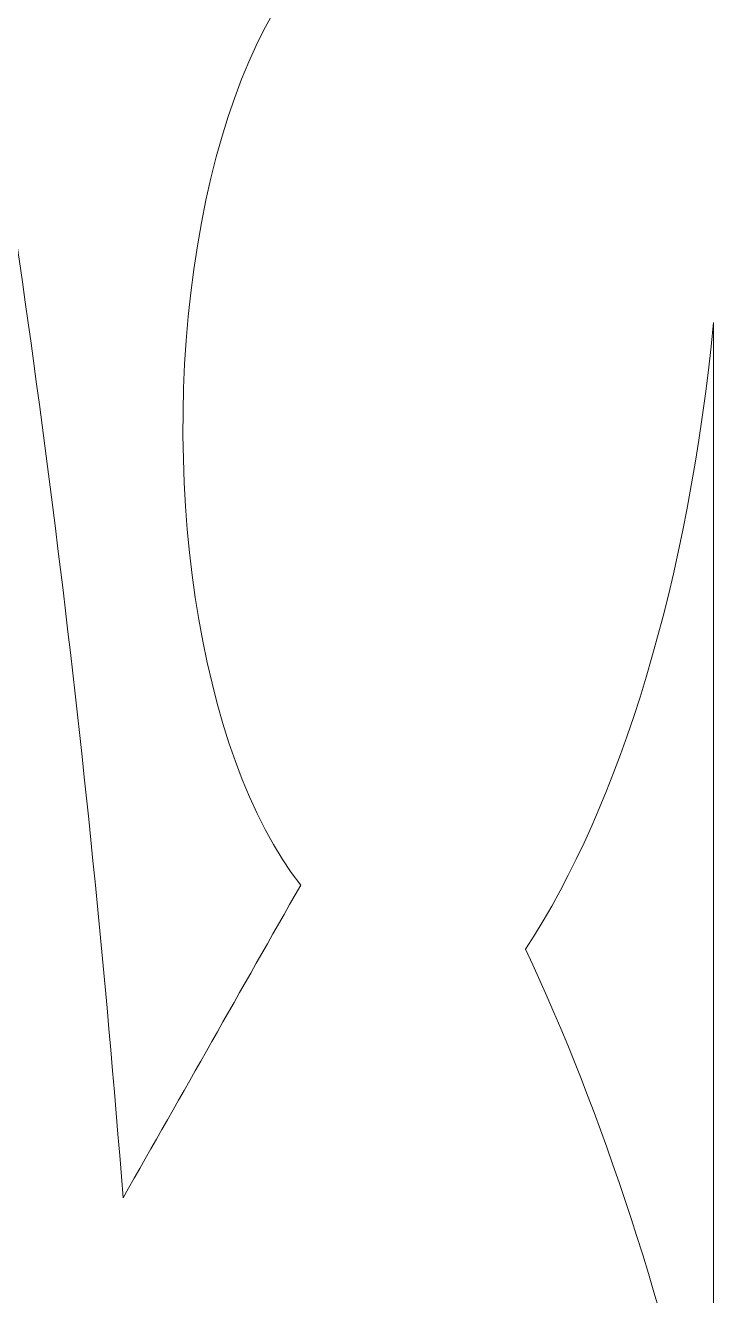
# Model space of a CAD drawing. Header units: millimetres. Extents: x 337 to 2510, y -469 to 429.
# Drawn here: x 422.54 to 431.19, y 278.94 to 294.92 of the extents above; entities that cross this region are included whole.
import ezdxf

# ---------------------------------------------------------------- set-up
doc = ezdxf.new("R2010")
doc.units = ezdxf.units.MM
doc.header["$MEASUREMENT"] = 0
doc.layers.add('Layer 1', color=7, linetype='Continuous')

msp = doc.modelspace()

# ---------------------------------------------------------------- linework, layer by layer
at = {"layer": 'Layer 1', "lineweight": 9}
for points, knots in [([(423.8576, 298.5915), (423.2676, 305.1044), (420.8507, 309.9214), (417.9457, 310.3714), (417.9457, 310.3714), (417.9457, 310.3714), (417.9457, 310.3714), (417.9457, 310.3714), (417.9457, 310.3714), (419.4587, 306.2484), (420.7197, 301.6735), (421.6917, 296.7735), (421.6917, 296.7735), (421.6917, 296.7735), (421.6917, 296.7735), (421.6917, 296.7735), (421.6917, 296.7735), (422.6307, 291.4156), (423.3256, 285.8506), (423.7666, 280.1677), (423.7666, 280.1677), (423.7666, 280.1677), (423.7666, 280.1677), (423.7666, 280.1677), (423.7666, 280.1677), (424.5116, 281.4767), (425.2566, 282.7887), (426.0006, 284.1027), (426.0006, 284.1027), (426.0006, 284.1027), (426.0006, 284.1027), (426.0006, 284.1027), (426.0006, 284.1027), (424.7106, 285.7376), (424.1716, 289.3376), (424.7526, 292.4356), (424.7526, 292.4356), (424.7526, 292.4356), (424.7526, 292.4356), (424.7526, 292.4356), (424.7526, 292.4356), (425.3336, 295.5335), (426.8466, 297.1245), (428.2546, 296.1175), (428.2546, 296.1175), (428.2546, 296.1175), (428.2546, 296.1175), (428.2546, 296.1175), (428.2546, 296.1175), (427.9606, 300.2065), (426.8036, 303.7005), (425.1606, 305.4564), (425.1606, 305.4564), (425.1606, 305.4564), (425.1606, 305.4564), (425.1606, 305.4564), (425.1606, 305.4564), (425.5426, 302.7455), (424.9846, 299.8075), (423.8576, 298.5915)], [0, 0, 0, 0, 0.0625, 0.0625, 0.0625, 0.0625, 0.125, 0.125, 0.125, 0.125, 0.1875, 0.1875, 0.1875, 0.1875, 0.25, 0.25, 0.25, 0.25, 0.3125, 0.3125, 0.3125, 0.3125, 0.375, 0.375, 0.375, 0.375, 0.4375, 0.4375, 0.4375, 0.4375, 0.5, 0.5, 0.5, 0.5, 0.5625, 0.5625, 0.5625, 0.5625, 0.625, 0.625, 0.625, 0.625, 0.6875, 0.6875, 0.6875, 0.6875, 0.75, 0.75, 0.75, 0.75, 0.8125, 0.8125, 0.8125, 0.8125, 0.875, 0.875, 0.875, 0.875, 1, 1, 1, 1]), ([(428.8286, 283.2957), (429.8036, 281.2217), (430.6046, 278.7587), (431.1936, 276.0287), (431.1936, 276.0287), (431.1936, 276.0287), (431.1936, 276.0287), (431.1936, 276.0287), (431.1936, 276.0287), (431.1936, 276.0287), (431.1936, 291.1816), (431.1936, 291.1816), (431.1936, 291.1816), (431.1936, 291.1816), (431.1936, 291.1816), (431.1936, 291.1816), (431.1936, 291.1816), (430.8796, 287.9546), (430.0326, 285.1296), (428.8286, 283.2957)], [0, 0, 0, 0, 0.1666667, 0.1666667, 0.1666667, 0.1666667, 0.3333333, 0.3333333, 0.3333333, 0.3333333, 0.5, 0.5, 0.5, 0.5, 0.6666667, 0.6666667, 0.6666667, 0.6666667, 1, 1, 1, 1])]:
    msp.add_open_spline(points, degree=3, knots=knots, dxfattribs=at)

doc.saveas('drawing.dxf')
